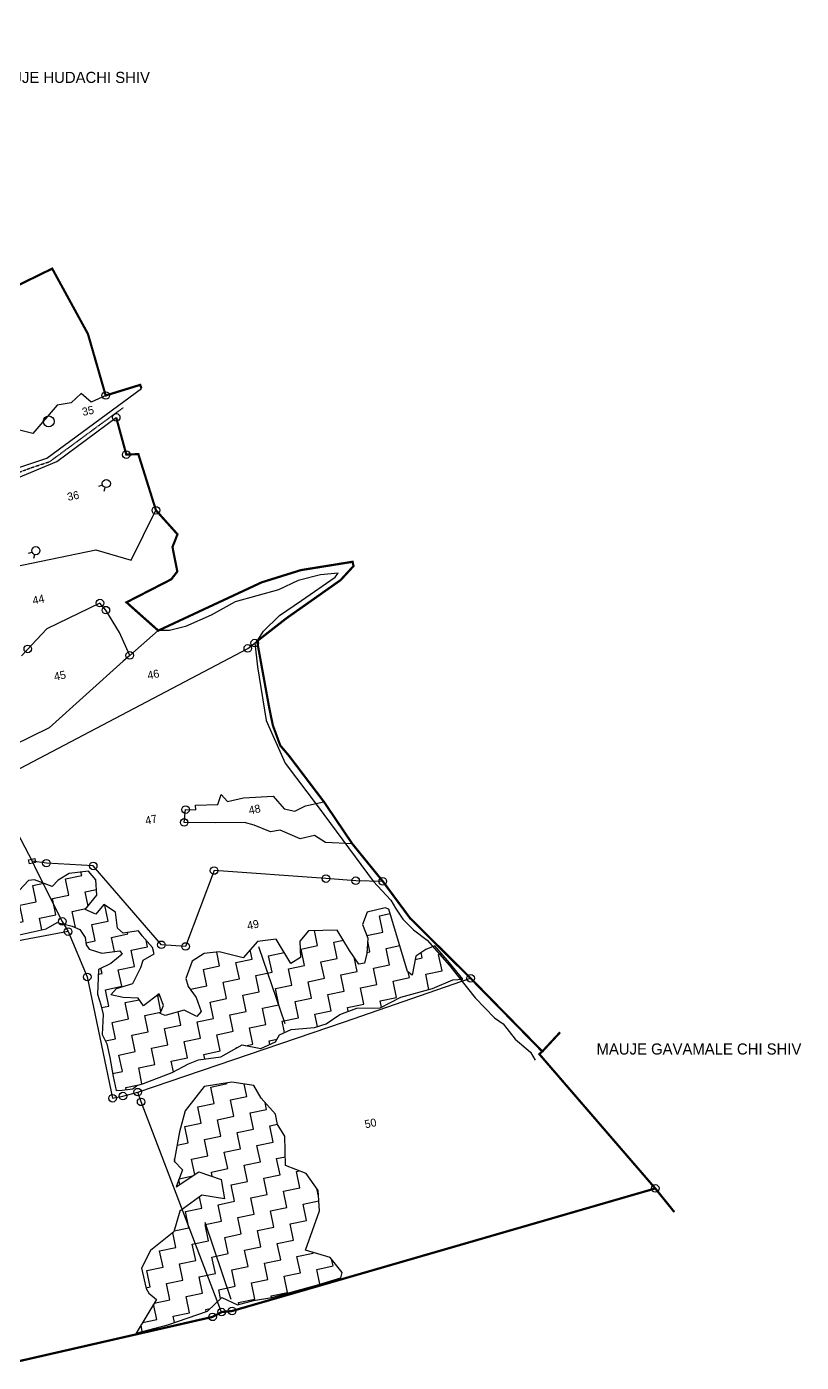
# Model space of a CAD drawing. Header units: metres. Extents: x 356839 to 359481, y 1740408 to 1742662.
# Drawn here: x 358599 to 359481, y 1740526 to 1742047 of the extents above; entities that cross this region are included whole.
import ezdxf

# ---------------------------------------------------------------- set-up
doc = ezdxf.new("R2010")
doc.units = ezdxf.units.M
doc.header["$MEASUREMENT"] = 0
doc.linetypes.add('DASHED', pattern=[0.75, 0.5, -0.25])
doc.linetypes.add('DIVIDE', pattern=[1.25, 0.5, -0.25, 0, -0.25, 0, -0.25])
for name, color, linetype in [('LINE_WATER', 4, 'Continuous'), ('OTHERS', 1, 'Continuous'), ('POLY_HATCH', 12, 'Continuous'), ('POLY_PARCEL', 6, 'Continuous'), ('POLY_ROAD', 30, 'Continuous'), ('SYM_ARROW', 1, 'Continuous'), ('SYM_STONE', 1, 'Continuous'), ('SYM_WELL', 1, 'Continuous'), ('TEXT_MAPOUT', 7, 'Continuous'), ('TEXT_PARCEL', 7, 'Continuous'), ('V_BOUND_LINE', 7, 'Continuous'), ('V_DIVIDE_LINE', 7, 'DIVIDE')]:
    doc.layers.add(name, color=color, linetype=linetype)
doc.styles.add('TEXT_MAP', font='KRDEV050.TTF')
doc.dimstyles.get("Standard").update_dxf_attribs({"dimtxt": 0.18, "dimasz": 0.18, "dimexe": 0.18, "dimexo": 0.0625, "dimgap": 0.09, "dimtad": 0, "dimtih": 1, "dimtoh": 1, "dimdec": 4, "dimzin": 0, "dimdsep": 46, "dimtxsty": 'Standard', "dimcen": 0.09, "dimadec": 0, "dimazin": 0, "dimtfac": 1, "dimtdec": 4, "dimtofl": 0, "dimtmove": 0, "dimatfit": 3, "dimfxl": 1, "dimtolj": 1, "dimtzin": 0, "dimarcsym": 0})
pattern_1 = [(11.7323, (357199.713, 1739807.193), (14.73274, 22.45605), [18.99115, -18.99115]), (101.7323, (357218.307, 1739811.055), (-22.45605, 14.73274), [18.99115, -18.99115])]

# ---------------------------------------------------------------- blocks, each defined once
blk = doc.blocks.new('STONE')
blk.add_circle((0, 0), 0.851)
blk = doc.blocks.new('STONESQUARE')
blk.add_lwpolyline([(-0.7, 0.48), (0.7, 0.48), (0.7, -0.48), (-0.7, -0.48)], close=True)
blk = doc.blocks.new('MOTWELL')
at = {"layer": 'SYM_WELL'}
for points in [[(-1.73, -0.25), (-0.9, -0.13)], [(-0.79, -1.56), (-0.42, -0.81)]]:
    blk.add_lwpolyline(points, dxfattribs=at)
blk.add_circle((0, 0), 0.913, dxfattribs=at)
blk = doc.blocks.new('PAKKAWELL')
blk.add_circle((0, 0), 1.81)

msp = doc.modelspace()

# ---------------------------------------------------------------- hatches: boundary and pattern name
at = {"layer": 'POLY_HATCH'}
h = msp.add_hatch(dxfattribs=at)
h.set_pattern_fill('ZIGZAG', color=256, scale=151.92923, angle=11.7323, style=0)
h.set_pattern_definition(pattern_1)
h.paths.add_polyline_path([(358532.9, 1740854), (358536.8, 1740863.4), (358553.7, 1740876.2), (358559, 1740888.1), (358557.2, 1740902.1), (358557.6, 1740917.4), (358552.1, 1740936.1), (358545.9, 1740960.6), (358543.8, 1740974.5), (358535.9, 1740985.6), (358530.5, 1740994.7), (358534.4, 1741004.4), (358542.4, 1741003.3), (358583.6, 1741011.5), (358621.1, 1741019.7), (358633.7, 1741027), (358650.9, 1741022.8), (358659.5, 1741019.1), (358665.7, 1741009.9), (358666.6, 1741001.7), (358670, 1740996.6), (358684.6, 1740992.2), (358705.1, 1740994.8), (358707.8, 1740991.1), (358694.9, 1740980.2), (358680.7, 1740973.3), (358679.5, 1740945.4), (358683.5, 1740933.4), (358686.2, 1740922.3), (358684.8, 1740899.3), (358690.4, 1740888.8), (358693.7, 1740873.1), (358697.4, 1740851.5), (358700.7, 1740835.8), (358707.7, 1740836), (358719.9, 1740837.4), (358724.5, 1740841.5), (358731.8, 1740843.8), (358764.7, 1740856.1), (358783.1, 1740866.2), (358794.7, 1740870.6), (358820.2, 1740873.9), (358844.3, 1740887.5), (358865.8, 1740883.4), (358882.5, 1740891.1), (358887.1, 1740899.1), (358900.3, 1740905), (358926.9, 1740907.4), (358940.1, 1740911.7), (358955.8, 1740922.3), (358975, 1740929.5), (359001.5, 1740929.9), (359025.1, 1740941.8), (359061.2, 1740952), (359084.4, 1740961.6), (359095.9, 1740962.4), (359080.5, 1740981.2), (359063.8, 1741000.3), (359053.5, 1740996.4), (359042.3, 1740988.7), (359038, 1740967.1), (359032.7, 1740971.3), (359011.3, 1741042.3), (359007.1, 1741043.6), (358986.9, 1741038.6), (358981.4, 1741024.6), (358987.7, 1741009.2), (358986.5, 1740991.7), (358983.9, 1740980.6), (358977.1, 1740979.6), (358966.8, 1740995.1), (358952.7, 1741018.2), (358919.9, 1741017.7), (358910, 1741005.6), (358910.8, 1740987), (358899.8, 1740980.3), (358883, 1741008.1), (358861.9, 1741005.5), (358845.5, 1740986.6), (358818, 1740993.7), (358801.2, 1740991.6), (358787.5, 1740983), (358780.1, 1740963.4), (358782.9, 1740954.2), (358792.1, 1740941.6), (358797.7, 1740925.5), (358792.6, 1740920.1), (358778.3, 1740927.2), (358756.7, 1740921), (358750.9, 1740923.3), (358754.7, 1740932.5), (358749.8, 1740945.6), (358731.8, 1740932.1), (358726.1, 1740940.7), (358708.7, 1740941.5), (358694.8, 1740944.7), (358701.2, 1740951.8), (358719.9, 1740957.5), (358729, 1740975.7), (358731.6, 1740984.2), (358744.3, 1740991.2), (358742.3, 1740998.5), (358730.6, 1741012), (358726.4, 1741017.7), (358708.8, 1741014.9), (358702.3, 1741020.6), (358699.9, 1741038.7), (358686.9, 1741047.6), (358677.7, 1741036.4), (358665.6, 1741041.8), (358678.9, 1741058.3), (358677.5, 1741075.6), (358669.3, 1741085.4), (358647.3, 1741083), (358634.8, 1741075.1), (358627.9, 1741068), (358607.7, 1741075.7), (358600.9, 1741074.7), (358590.5, 1741063.3), (358592.6, 1741050.9), (358584.8, 1741039.6), (358581.4, 1741049.5), (358586.3, 1741068.6), (358586.4, 1741087.1), (358580.4, 1741094.7), (358560.8, 1741094.3), (358545, 1741087.5), (358533.4, 1741075.4), (358538.2, 1741058.7), (358523.7, 1741062.8), (358504.3, 1741060.5), (358494.7, 1741068.2), (358473.6, 1741072.2), (358449.9, 1741073.5), (358437.4, 1741065.6), (358431.3, 1741054.6), (358432.5, 1741043.8), (358416.8, 1741040.5), (358384.1, 1741034.6), (358370.8, 1741023.9), (358364, 1741003.5), (358368.2, 1740980.7), (358398.5, 1740958.4), (358416.3, 1740964.2), (358430, 1740959.6), (358459.1, 1740952.3), (358482.4, 1740957.1), (358484.6, 1740938.1), (358499.8, 1740913.9), (358513.9, 1740911.6), (358513.2, 1740900.4), (358508.4, 1740895.9), (358483.6, 1740908.8), (358467.4, 1740918.7), (358451.7, 1740919.8), (358439.6, 1740908), (358418.9, 1740903.3), (358407, 1740881.9), (358413.6, 1740858.5), (358436.5, 1740871.6), (358447.6, 1740871.3), (358421, 1740850.3), (358413.5, 1740835.5), (358422.9, 1740820.3), (358410.5, 1740803.1), (358401.3, 1740794.2), (358393.9, 1740787.3), (358384.9, 1740790.3), (358368.6, 1740780.3), (358384, 1740769.4), (358397.2, 1740754.1), (358398.3, 1740747.6), (358408, 1740738.3), (358417.7, 1740734.9), (358427.1, 1740727.5), (358431, 1740718.1), (358437.8, 1740711.4), (358446.4, 1740709.7), (358460.3, 1740725), (358468.7, 1740722.5), (358481, 1740757), (358489.2, 1740772), (358496.4, 1740778.5), (358498.8, 1740789.2), (358524.8, 1740827.4), (358526.8, 1740836.7)])
h = msp.add_hatch(dxfattribs=at)
h.set_pattern_fill('ZIGZAG', color=256, scale=151.92923, angle=11.7323, style=0)
h.set_pattern_definition(pattern_1)
h.paths.add_polyline_path([(358932.3, 1740698.7), (358931, 1740721.9), (358917.3, 1740741.1), (358893.8, 1740750.3), (358893, 1740783.7), (358884.6, 1740796.8), (358882.5, 1740808.7), (358865.9, 1740826.9), (358857.6, 1740841.5), (358832.6, 1740845.1), (358801.2, 1740840.2), (358779.6, 1740812.4), (358773.1, 1740788.5), (358766.8, 1740755), (358776.3, 1740745.1), (358769.3, 1740725.9), (358794.9, 1740742.9), (358820.5, 1740734.1), (358824.2, 1740712.4), (358798.6, 1740716.4), (358773.2, 1740698.3), (358766.6, 1740674.8), (358740.1, 1740653.5), (358729.8, 1740633.2), (358734.9, 1740610.3), (358738.2, 1740604.8), (358746.7, 1740597.7), (358723.8, 1740559.4), (358759.8, 1740568.7), (358804.8, 1740584.2), (358821.3, 1740600), (358839, 1740591.7), (358857.3, 1740596.4), (358878.2, 1740599.9), (358929.1, 1740614), (358956.6, 1740622.3), (358958.4, 1740628.4), (358944.7, 1740645.4), (358916.5, 1740653.7)])

# ---------------------------------------------------------------- linework, layer by layer
at = {"layer": 'LINE_WATER'}
for points in [[(358861.4, 1741347.5), (358868.6, 1741358.8), (358887, 1741376.8), (358912.1, 1741393.6), (358950.3, 1741420.4), (358953.6, 1741424.8), (358933.7, 1741422.9), (358908.2, 1741416.7), (358885.6, 1741406), (358836.4, 1741392.1), (358809, 1741377.2), (358779.9, 1741364.3), (358761.5, 1741359.5), (358748.8, 1741359.5)], [(358858.7, 1741345.3), (358861.8, 1741318.2), (358871.8, 1741257), (358893.4, 1741208.5), (358931, 1741158.9), (358993.8, 1741074.2), (359013.6, 1741052.3), (359019.1, 1741043.3), (359027.3, 1741030.7), (359039.5, 1741018.5), (359055.3, 1741007), (359080.7, 1740978.1), (359110, 1740941.3), (359131.9, 1740918.5), (359141.6, 1740911.7), (359155.3, 1740894.3), (359172.7, 1740879.5), (359178.3, 1740870.1)]]:
    msp.add_lwpolyline(points, dxfattribs=at)
at = {"layer": 'OTHERS', "linetype": 'DASHED', "ltscale": 0.5}
msp.add_lwpolyline([(358547.7, 1741523.8), (358603.1, 1741544.7), (358625.1, 1741552), (358709.2, 1741613.8)], dxfattribs=at)
at = {"layer": 'POLY_HATCH'}
for points in [[(359095.9, 1740962.4), (359080.5, 1740981.2), (359063.8, 1741000.3), (359053.5, 1740996.4), (359042.3, 1740988.7), (359038, 1740967.1), (359032.7, 1740971.3), (359011.3, 1741042.3), (359007.1, 1741043.6), (358986.9, 1741038.6), (358981.4, 1741024.6), (358987.7, 1741009.2), (358986.5, 1740991.7), (358983.9, 1740980.6), (358977.1, 1740979.6), (358966.8, 1740995.1), (358952.7, 1741018.2), (358919.9, 1741017.7), (358910, 1741005.6), (358910.8, 1740987), (358899.8, 1740980.3), (358883, 1741008.1), (358861.9, 1741005.5), (358845.5, 1740986.6), (358818, 1740993.7), (358801.2, 1740991.6), (358787.5, 1740983), (358780.1, 1740963.4), (358782.9, 1740954.2), (358792.1, 1740941.6), (358797.7, 1740925.5), (358792.6, 1740920.1), (358778.3, 1740927.2), (358756.7, 1740921), (358750.9, 1740923.3), (358754.7, 1740932.5), (358749.8, 1740945.6), (358731.8, 1740932.1), (358726.1, 1740940.7), (358708.7, 1740941.5), (358694.8, 1740944.7), (358701.2, 1740951.8), (358719.9, 1740957.5), (358729, 1740975.7), (358731.6, 1740984.2), (358744.3, 1740991.2), (358742.3, 1740998.5), (358730.6, 1741012), (358726.4, 1741017.7), (358708.8, 1741014.9), (358702.3, 1741020.6), (358699.9, 1741038.7), (358686.9, 1741047.6), (358677.7, 1741036.4), (358665.6, 1741041.8), (358678.9, 1741058.3), (358677.5, 1741075.6), (358669.3, 1741085.4), (358647.3, 1741083), (358634.8, 1741075.1), (358627.9, 1741068), (358607.7, 1741075.7), (358600.9, 1741074.7), (358590.5, 1741063.3)], [(358583.6, 1741011.5), (358621.1, 1741019.7), (358633.7, 1741027), (358650.9, 1741022.8), (358659.5, 1741019.1), (358665.7, 1741009.9), (358666.6, 1741001.7), (358670, 1740996.6), (358684.6, 1740992.2), (358705.1, 1740994.8), (358707.8, 1740991.1), (358694.9, 1740980.2), (358680.7, 1740973.3), (358679.5, 1740945.4), (358683.5, 1740933.4), (358686.2, 1740922.3), (358684.8, 1740899.3), (358690.4, 1740888.8), (358693.7, 1740873.1), (358697.4, 1740851.5), (358700.7, 1740835.8), (358707.7, 1740836), (358719.9, 1740837.4), (358724.5, 1740841.5), (358731.8, 1740843.8), (358764.7, 1740856.1), (358783.1, 1740866.2), (358794.7, 1740870.6), (358820.2, 1740873.9), (358844.3, 1740887.5), (358865.8, 1740883.4), (358882.5, 1740891.1), (358887.1, 1740899.1), (358900.3, 1740905), (358926.9, 1740907.4), (358940.1, 1740911.7), (358955.8, 1740922.3), (358975, 1740929.5), (359001.5, 1740929.9), (359025.1, 1740941.8), (359061.2, 1740952), (359084.4, 1740961.6), (359095.9, 1740962.4)]]:
    msp.add_lwpolyline(points, dxfattribs=at)
msp.add_lwpolyline([(358801.2, 1740840.2), (358779.6, 1740812.4), (358773.1, 1740788.5), (358766.8, 1740755), (358776.3, 1740745.1), (358769.3, 1740725.9), (358794.9, 1740742.9), (358820.5, 1740734.1), (358824.2, 1740712.4), (358798.6, 1740716.4), (358773.2, 1740698.3), (358766.6, 1740674.8), (358740.1, 1740653.5), (358729.8, 1740633.2), (358734.9, 1740610.3), (358738.2, 1740604.8), (358746.7, 1740597.7), (358723.8, 1740559.4), (358759.8, 1740568.7), (358804.8, 1740584.2), (358821.3, 1740600), (358839, 1740591.7), (358857.3, 1740596.4), (358878.2, 1740599.9), (358929.1, 1740614), (358956.6, 1740622.3), (358958.4, 1740628.4), (358944.7, 1740645.4), (358916.5, 1740653.7), (358932.3, 1740698.7), (358931, 1740721.9), (358917.3, 1740741.1), (358893.8, 1740750.3), (358893, 1740783.7), (358884.6, 1740796.8), (358882.5, 1740808.7), (358865.9, 1740826.9), (358857.6, 1740841.5), (358832.6, 1740845.1)], close=True, dxfattribs=at)
at = {"layer": 'POLY_PARCEL'}
for points in [[(358688.9, 1741627.3), (358672.5, 1741619.6), (358661.1, 1741629.4), (358649.7, 1741618.8), (358633.6, 1741616.2), (358606.1, 1741584.2), (358577.6, 1741591.2)], [(358533, 1741414.2), (358547.8, 1741419.1), (358573.3, 1741429.9), (358677.6, 1741451.4), (358718.1, 1741439.8), (358746.2, 1741496.5)], [(358716.3, 1741331.3), (358704.5, 1741357.2), (358689.1, 1741382.8), (358682.4, 1741390.9), (358621.8, 1741361.6), (358592.9, 1741330.8)], [(358748.8, 1741359.5), (358716.3, 1741331.3)], [(358557.6, 1741185.8), (358570.2, 1741191.5), (358850.8, 1741339.2), (358861.4, 1741347.5)], [(358716.3, 1741331.3), (358708.9, 1741324.6), (358624.7, 1741248.8), (358562.3, 1741218.3), (358549.5, 1741212.4)], [(358557.6, 1741185.8), (358562.4, 1741178), (358605.1, 1741096.9)], [(358969.9, 1741116.6), (358939.4, 1741118.3), (358926.6, 1741126.2), (358910.4, 1741122.4), (358887.7, 1741132), (358876.5, 1741130.1), (358857.9, 1741137.7), (358847, 1741141), (358814.4, 1741140.7), (358778.3, 1741141), (358779.9, 1741155.6), (358791.5, 1741155.3), (358791.3, 1741160.8), (358816.5, 1741161.4), (358820.6, 1741172.8), (358827.8, 1741164.7), (358845.9, 1741168.9), (358879.6, 1741170.8), (358892.3, 1741156.4), (358904.3, 1741153.8), (358916.4, 1741160), (358937.6, 1741164.4)], [(358605.1, 1741096.9), (358610.1, 1741086.3), (358639.4, 1741028.3), (358646.1, 1741016.7)], [(359004.6, 1741073.9), (358973.7, 1741074.6), (358939.8, 1741077), (358812.4, 1741086.2), (358780, 1740999.7), (358752.4, 1741001.6), (358674.7, 1741091.4), (358621.4, 1741094.6), (358605.1, 1741096.9)], [(358646.1, 1741016.7), (358549.1, 1740998.5)], [(358646.1, 1741016.7), (358667.9, 1740965), (358696.8, 1740826.8), (358708.6, 1740829.3), (358725.4, 1740833.8)], [(358725.4, 1740833.8), (358960.9, 1740913.9), (359104.6, 1740963.5)], [(358821, 1740583.3), (358804.3, 1740627), (358729.3, 1740822.7), (358725.4, 1740833.8)]]:
    msp.add_lwpolyline(points, dxfattribs=at)
at = {"layer": 'POLY_ROAD'}
for points in [[(357546.2, 1741167.7), (357662.7, 1741210.9), (357726.9, 1741251.9), (357796.9, 1741283.2), (357847.4, 1741330.7), (357900.3, 1741382.1), (357991.2, 1741435.6), (358028.9, 1741460), (358123.9, 1741501.6), (358156.7, 1741495.8), (358206.6, 1741481), (358263.9, 1741465.4), (358305.8, 1741449), (358315.2, 1741447.3), (358354.1, 1741442.4), (358430.7, 1741481.8), (358575.2, 1741540.4), (358621.7, 1741555.8), (358729.7, 1741635.4)], [(358584.9, 1741531.9), (358633.4, 1741552.1), (358700.9, 1741602.3)]]:
    msp.add_lwpolyline(points, dxfattribs=at)
at = {"layer": 'V_BOUND_LINE', "const_width": 2.53}
for points in [[(358729.7, 1741635.4), (358728.2, 1741639.4), (358688.9, 1741627.3), (358668.7, 1741697.4), (358628, 1741771.8), (358553.6, 1741735.5), (358540.6, 1741822.3), (358527.8, 1741869.5), (358500.1, 1741962.2), (358485.8, 1741988.1), (358480.7, 1741995), (358499.9, 1742046.1)], [(358700.9, 1741602.3), (358712.4, 1741560), (358726.1, 1741560.5), (358746.2, 1741496.5), (358770.7, 1741469.2), (358765, 1741454.7), (358770.5, 1741426.8), (358763.6, 1741417.9), (358712.6, 1741391.7), (358748.8, 1741359.5), (358866.7, 1741414.5), (358911.3, 1741428.4), (358970.2, 1741437.9), (358971.2, 1741433), (358956.6, 1741417.1), (358894.6, 1741373.4), (358861.4, 1741347.5), (358875.2, 1741271.6), (358879.3, 1741251.7), (358887.8, 1741228.6), (358897.6, 1741217.1), (358937.6, 1741164.4), (358969.9, 1741116.6), (359004.6, 1741073.9), (359035.6, 1741032), (359104.6, 1740963.5), (359186.3, 1740880.1), (359182.9, 1740877.1), (359315, 1740724.1), (358832.9, 1740584.5), (358821, 1740583.3), (358810.7, 1740577.8), (358590, 1740527.3)]]:
    msp.add_lwpolyline(points, dxfattribs=at)
at = {"layer": 'V_DIVIDE_LINE', "ltscale": 10, "const_width": 2.53}
for points in [[(359186.3, 1740880.1), (359206.6, 1740902)], [(359315, 1740724.1), (359336.7, 1740697.2)]]:
    msp.add_lwpolyline(points, dxfattribs=at)

# ---------------------------------------------------------------- block references
at = {"layer": 'SYM_STONE', "xscale": 5.064307661898968, "yscale": 5.064307661898968, "zscale": 5.064307661898968, "rotation": 11.73231113844119}
for name, p in [('STONE', (358688.9, 1741627.3)), ('STONE', (358700.9, 1741602.3)), ('STONE', (358712.4, 1741560)), ('STONE', (358746.2, 1741496.5)), ('STONE', (358682.4, 1741390.9)), ('STONE', (358689.1, 1741382.8)), ('STONE', (358858.7, 1741345.3)), ('STONE', (358600.2, 1741338.6)), ('STONE', (358716.3, 1741331.3)), ('STONE', (358850.8, 1741339.2)), ('STONE', (358779.9, 1741155.6)), ('STONE', (358778.3, 1741141)), ('STONESQUARE', (358605.1, 1741096.9)), ('STONE', (358621.4, 1741094.6)), ('STONE', (358674.7, 1741091.4)), ('STONE', (358812.4, 1741086.2)), ('STONE', (358939.8, 1741077)), ('STONE', (358939.8, 1741077)), ('STONE', (358973.7, 1741074.6)), ('STONE', (358973.7, 1741074.6)), ('STONE', (359004.6, 1741073.9)), ('STONE', (358639.4, 1741028.3)), ('STONE', (358646.1, 1741016.7)), ('STONE', (358752.4, 1741001.6)), ('STONE', (358780, 1740999.7)), ('STONE', (358667.9, 1740965)), ('STONE', (359104.6, 1740963.5)), ('STONE', (358696.8, 1740826.8)), ('STONE', (358696.8, 1740826.8)), ('STONE', (358708.6, 1740829.3)), ('STONE', (358725.4, 1740833.8)), ('STONE', (358729.3, 1740822.7)), ('STONE', (359315, 1740724.1)), ('STONE', (358821, 1740583.3)), ('STONE', (358832.9, 1740584.5)), ('STONE', (358810.7, 1740577.8))]:
    msp.add_blockref(name, p, dxfattribs=at)
at = {"layer": 'SYM_WELL', "rotation": 11.73231113844119}
for name, p, xscale, yscale, zscale in [('PAKKAWELL', (358624, 1741597.8), 3.43748102113862, 3.43748102113862, 3.43748102113862), ('MOTWELL', (358689.6, 1741527), 5.064307661898968, 5.064307661898968, 5.064307661898968), ('MOTWELL', (358609.4, 1741450.6), 5.064307661898968, 5.064307661898968, 5.064307661898968)]:
    msp.add_blockref(name, p, dxfattribs=dict(at, xscale=xscale, yscale=yscale, zscale=zscale))

# ---------------------------------------------------------------- texts
at = {"layer": 'TEXT_MAPOUT'}
for s, p in [('MAUJE HUDACHI SHIV', (358555.9, 1741983.3)), ('MAUJE GAVAMALE CHI SHIV', (359248.1, 1740876.6))]:
    msp.add_text(s, height=12.661, dxfattribs=at).set_placement(p)
at = {"layer": 'TEXT_PARCEL', "style": 'TEXT_MAP'}
for s, p in [('35', (358663, 1741604)), ('36', (358646.1, 1741507.2)), ('44', (358606.5, 1741389.1)), ('45', (358631, 1741302.4)), ('46', (358737.4, 1741303.8)), ('48', (358852.8, 1741150.1)), ('47', (358734.9, 1741138.4)), ('49', (358851, 1741018.7)), ('50', (358984.9, 1740792.5))]:
    msp.add_text(s, height=9.12, rotation=11.7323, dxfattribs=at).set_placement(p)

# ---------------------------------------------------------------- leaders
at = {"layer": 'SYM_ARROW'}
for points in [[(358863.1, 1740999.7), (358893.1, 1740912.1)], [(358801.7, 1740685.5), (358831.6, 1740597.9)]]:
    msp.add_leader(points, dimstyle='Standard', override={"dimasz": 1.8, "dimgap": 0.09, "dimtad": 0}, dxfattribs=at)

doc.saveas('drawing.dxf')
